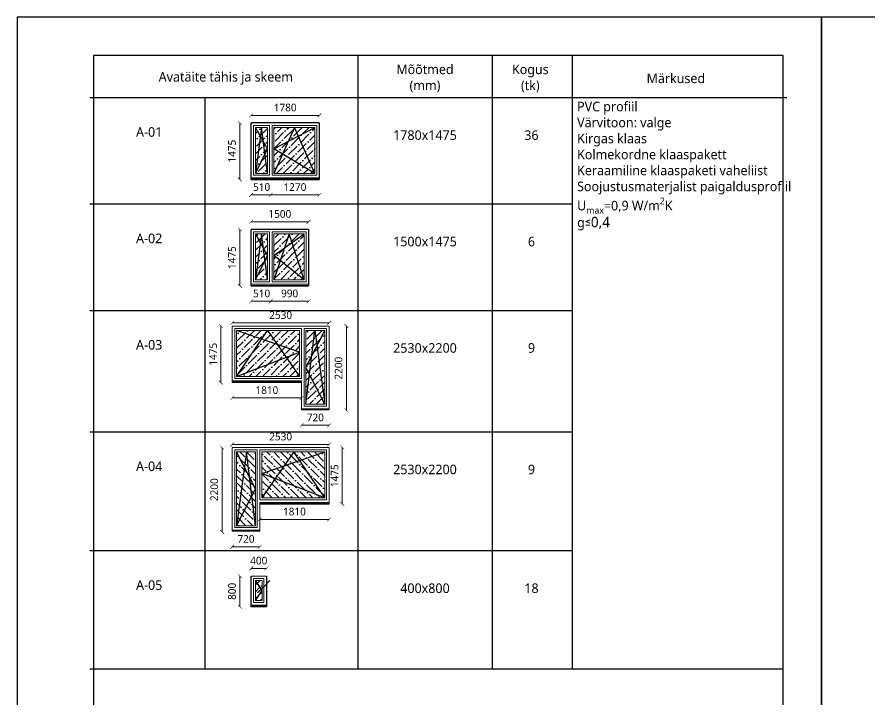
# Model space of a CAD drawing. Header units: millimetres. Extents: x 720925 to 840725318, y 793496 to 1061196.
# Drawn here: x 782587 to 804854, y 826484 to 844304 of the extents above; entities that cross this region are included whole.
import ezdxf

# ---------------------------------------------------------------- set-up
doc = ezdxf.new("R2010")
doc.units = ezdxf.units.MM
doc.header["$PDMODE"] = 2
doc.header["$PDSIZE"] = 5
for name, color, linetype, lineweight in [('!ESP_Mõõt', 252, 'Continuous', 5), ('AVATÄITED VAADETEL', 7, 'Continuous', 9), ('TEKST', 7, 'Continuous', 9)]:
    doc.layers.add(name, color=color, linetype=linetype, lineweight=lineweight)
doc.layers.add('!ESP_no_print', color=252, linetype='Continuous', plot=False)
doc.layers.add('!ESP_Tekst', color=7, linetype='Continuous')
doc.styles.add('Annotative', font='malgunsl.ttf', dxfattribs={"height": 2})
doc.dimstyles.new('SOOJUSTUS', dxfattribs={"dimtxt": 2.5, "dimasz": 1, "dimexe": 0.18, "dimexo": 0.0625, "dimgap": 1, "dimtad": 1, "dimdec": 0, "dimzin": 0, "dimdsep": 46, "dimtxsty": 'Annotative', "dimblk": 'ARCHTICK', "dimcen": -2.5, "dimse1": 1, "dimse2": 1, "dimclrd": 256, "dimclre": 135, "dimclrt": 256, "dimadec": 0, "dimazin": 0, "dimtfac": 1, "dimtdec": 0, "dimtix": 1, "dimtmove": 0, "dimatfit": 3, "dimldrblk": 'mootjoon', "dimfxl": 3, "dimfxlon": 1, "dimtfillclr": 2, "dimtolj": 1, "dimtzin": 0, "dimlwd": -1, "dimlwe": 15, "dimarcsym": 1})

# ---------------------------------------------------------------- blocks, each defined once
blk = doc.blocks.new('_ArchTick')
at = {"color": 0, "linetype": 'ByBlock', "const_width": 0.15}
blk.add_lwpolyline([(-0.5, -0.5), (0.5, 0.5)], dxfattribs=at)
blk = doc.blocks.new('*D678')
at = {"layer": '!ESP_Mõõt', "linetype": 'Continuous', "transparency": 16777216}
blk.add_line((788698, 839663), (789208, 839663), dxfattribs=at)
at = {"layer": 'Defpoints', "color": 0, "lineweight": 0, "transparency": 16777216}
for p in [(789208, 840174), (788698, 840121), (789208, 839663)]:
    blk.add_point(p, dxfattribs=at)
at = {"layer": '!ESP_Mõõt', "transparency": 16777216, "xscale": 100, "yscale": 100, "zscale": 100, "rotation": 180}
blk.add_blockref('_ArchTick', (788698, 839663), dxfattribs=at)
at = {"layer": '!ESP_Mõõt', "transparency": 16777216, "xscale": 100, "yscale": 100, "zscale": 100}
blk.add_blockref('_ArchTick', (789208, 839663), dxfattribs=at)
at = {"layer": '!ESP_Mõõt', "transparency": 16777216, "insert": (788973, 839867), "char_height": 200, "attachment_point": 5, "style": 'Annotative'}
blk.add_mtext('\\A1;510', dxfattribs=at)
blk = doc.blocks.new('mootjoon')
for points in [[(-1, -1), (1, 1)], [(-1, 0), (1, 0)], [(0, -1), (0, 1)]]:
    blk.add_lwpolyline(points)
blk = doc.blocks.new('*D679')
at = {"layer": '!ESP_Mõõt', "linetype": 'Continuous', "transparency": 16777216}
blk.add_line((790478, 839663), (789208, 839663), dxfattribs=at)
at = {"layer": 'Defpoints', "color": 0, "lineweight": 0, "transparency": 16777216}
for p in [(789208, 840174), (790478, 840066), (789208, 839663)]:
    blk.add_point(p, dxfattribs=at)
at = {"layer": '!ESP_Mõõt', "transparency": 16777216, "xscale": 100, "yscale": 100, "zscale": 100, "rotation": 180}
blk.add_blockref('_ArchTick', (789208, 839663), dxfattribs=at)
at = {"layer": '!ESP_Mõõt', "transparency": 16777216, "xscale": 100, "yscale": 100, "zscale": 100}
blk.add_blockref('_ArchTick', (790478, 839663), dxfattribs=at)
at = {"layer": '!ESP_Mõõt', "transparency": 16777216, "insert": (789843, 839867), "char_height": 200, "attachment_point": 5, "style": 'Annotative'}
blk.add_mtext('\\A1;1270', dxfattribs=at)
blk = doc.blocks.new('väikeaken')
at = {"linetype": 'ByBlock'}
blk.add_wipeout([(-54592, 228105), (-56372, 228105), (-56372, 226630), (-54592, 226630)], dxfattribs=at)
blk.add_lwpolyline([(-54592, 226630), (-56372, 226630), (-56372, 228105), (-54592, 228105)], close=True)
blk.add_wipeout([(-54592, 228105), (-56372, 228105), (-56372, 226630), (-54592, 226630)])
blk.add_wipeout([(-56372, 228105), (-54592, 228105), (-54592, 226630), (-56372, 226630)], dxfattribs=at)
blk.add_lwpolyline([(-56372, 226630), (-54592, 226630), (-54592, 228105), (-56372, 228105)], close=True)
blk.add_wipeout([(-54592, 228105), (-56372, 228105), (-56372, 226630), (-54592, 226630)])
h = blk.add_hatch()
h.set_pattern_fill('ANSI36', color=256, scale=1000)
h.set_pattern_definition([(45, (-56312.02, 226834.15), (66.291, 243.068), [312.5, -62.5, 0, -62.5])])
h.paths.add_polyline_path([(-56257, 227990), (-55942, 227990), (-55942, 226789), (-56257, 226788)])
h.paths.add_polyline_path([(-55777, 227990), (-54707, 227990), (-54707, 226788), (-55777, 226788)])
for points in [[(-56257, 226788), (-55942, 227427), (-56257, 227990)], [(-55942, 226788), (-56100, 227990), (-56257, 226788)]]:
    blk.add_lwpolyline(points)
at = {"ltscale": 15}
for points in [[(-54707, 226788), (-55242, 227990), (-55777, 226788)], [(-54707, 226788), (-55777, 227427), (-54707, 227990)]]:
    blk.add_lwpolyline(points, dxfattribs=at)
at = {"layer": 'AVATÄITED VAADETEL'}
for points in [[(-56372, 226644), (-54592, 226644), (-54592, 228105), (-56372, 228105)], [(-56372, 226673), (-54592, 226673), (-54592, 228105), (-56372, 228105)], [(-56307, 226738), (-55892, 226738), (-55892, 228040), (-56307, 228040)], [(-55827, 226738), (-54657, 226738), (-54657, 228040), (-55827, 228040)], [(-56257, 226788), (-55942, 226788), (-55942, 227990), (-56257, 227990)], [(-55777, 226788), (-54707, 226788), (-54707, 227990), (-55777, 227990)], [(-56372, 226644), (-54592, 226644), (-54592, 226673), (-56372, 226673)], [(-56372, 226630), (-54592, 226630), (-54592, 226644), (-56372, 226644)]]:
    blk.add_lwpolyline(points, close=True, dxfattribs=at)
blk = doc.blocks.new('*D693')
at = {"layer": '!ESP_Mõõt', "linetype": 'Continuous', "transparency": 16777216}
blk.add_line((788404, 840066), (788404, 841541), dxfattribs=at)
at = {"layer": 'Defpoints', "color": 0, "lineweight": 0, "transparency": 16777216}
for p in [(788404, 841541), (788698, 841541), (788698, 840066)]:
    blk.add_point(p, dxfattribs=at)
at = {"layer": '!ESP_Mõõt', "transparency": 16777216, "xscale": 100, "yscale": 100, "zscale": 100}
for p, rotation in [((788404, 841541), 90), ((788404, 840066), 270)]:
    blk.add_blockref('_ArchTick', p, dxfattribs=dict(at, rotation=rotation))
at = {"layer": '!ESP_Mõõt', "transparency": 16777216, "insert": (788200, 840804), "char_height": 200, "attachment_point": 5, "rotation": 90, "style": 'Annotative'}
blk.add_mtext('\\A1;1475', dxfattribs=at)
blk = doc.blocks.new('*D694')
at = {"layer": '!ESP_Mõõt', "linetype": 'Continuous', "transparency": 16777216}
blk.add_line((790478, 841738), (788698, 841738), dxfattribs=at)
at = {"layer": 'Defpoints', "color": 0, "lineweight": 0, "transparency": 16777216}
for p in [(788698, 841738), (788698, 841541), (790478, 841541)]:
    blk.add_point(p, dxfattribs=at)
at = {"layer": '!ESP_Mõõt', "transparency": 16777216, "xscale": 100, "yscale": 100, "zscale": 100, "rotation": 180}
blk.add_blockref('_ArchTick', (788698, 841738), dxfattribs=at)
at = {"layer": '!ESP_Mõõt', "transparency": 16777216, "xscale": 100, "yscale": 100, "zscale": 100}
blk.add_blockref('_ArchTick', (790478, 841738), dxfattribs=at)
at = {"layer": '!ESP_Mõõt', "transparency": 16777216, "insert": (789588, 841942), "char_height": 200, "attachment_point": 5, "style": 'Annotative'}
blk.add_mtext('\\A1;1780', dxfattribs=at)
blk = doc.blocks.new('*D695')
at = {"layer": '!ESP_Mõõt', "linetype": 'Continuous', "transparency": 16777216}
blk.add_line((788698, 836886), (789208, 836886), dxfattribs=at)
at = {"layer": 'Defpoints', "color": 0, "lineweight": 0, "transparency": 16777216}
for p in [(788698, 837344), (789208, 837397), (789208, 836886)]:
    blk.add_point(p, dxfattribs=at)
at = {"layer": '!ESP_Mõõt', "transparency": 16777216, "xscale": 100, "yscale": 100, "zscale": 100, "rotation": 180}
blk.add_blockref('_ArchTick', (788698, 836886), dxfattribs=at)
at = {"layer": '!ESP_Mõõt', "transparency": 16777216, "xscale": 100, "yscale": 100, "zscale": 100}
blk.add_blockref('_ArchTick', (789208, 836886), dxfattribs=at)
at = {"layer": '!ESP_Mõõt', "transparency": 16777216, "insert": (788973, 837090), "char_height": 200, "attachment_point": 5, "style": 'Annotative'}
blk.add_mtext('\\A1;510', dxfattribs=at)
blk = doc.blocks.new('*D696')
at = {"layer": '!ESP_Mõõt', "linetype": 'Continuous', "transparency": 16777216}
blk.add_line((790198, 836886), (789208, 836886), dxfattribs=at)
at = {"layer": 'Defpoints', "color": 0, "lineweight": 0, "transparency": 16777216}
for p in [(789208, 837397), (790198, 837289), (789208, 836886)]:
    blk.add_point(p, dxfattribs=at)
at = {"layer": '!ESP_Mõõt', "transparency": 16777216, "xscale": 100, "yscale": 100, "zscale": 100, "rotation": 180}
blk.add_blockref('_ArchTick', (789208, 836886), dxfattribs=at)
at = {"layer": '!ESP_Mõõt', "transparency": 16777216, "xscale": 100, "yscale": 100, "zscale": 100}
blk.add_blockref('_ArchTick', (790198, 836886), dxfattribs=at)
at = {"layer": '!ESP_Mõõt', "transparency": 16777216, "insert": (789703, 837090), "char_height": 200, "attachment_point": 5, "style": 'Annotative'}
blk.add_mtext('\\A1;990', dxfattribs=at)
blk = doc.blocks.new('*D697')
at = {"layer": '!ESP_Mõõt', "linetype": 'Continuous', "transparency": 16777216}
blk.add_line((788404, 837289), (788404, 838764), dxfattribs=at)
at = {"layer": 'Defpoints', "color": 0, "lineweight": 0, "transparency": 16777216}
for p in [(788404, 838764), (788698, 838764), (788698, 837289)]:
    blk.add_point(p, dxfattribs=at)
at = {"layer": '!ESP_Mõõt', "transparency": 16777216, "xscale": 100, "yscale": 100, "zscale": 100}
for p, rotation in [((788404, 838764), 90), ((788404, 837289), 270)]:
    blk.add_blockref('_ArchTick', p, dxfattribs=dict(at, rotation=rotation))
at = {"layer": '!ESP_Mõõt', "transparency": 16777216, "insert": (788200, 838026), "char_height": 200, "attachment_point": 5, "rotation": 90, "style": 'Annotative'}
blk.add_mtext('\\A1;1475', dxfattribs=at)
blk = doc.blocks.new('*D698')
at = {"layer": '!ESP_Mõõt', "linetype": 'Continuous', "transparency": 16777216}
blk.add_line((790198, 838961), (788698, 838961), dxfattribs=at)
at = {"layer": 'Defpoints', "color": 0, "lineweight": 0, "transparency": 16777216}
for p in [(788698, 838961), (788698, 838764), (790198, 838764)]:
    blk.add_point(p, dxfattribs=at)
at = {"layer": '!ESP_Mõõt', "transparency": 16777216, "xscale": 100, "yscale": 100, "zscale": 100, "rotation": 180}
blk.add_blockref('_ArchTick', (788698, 838961), dxfattribs=at)
at = {"layer": '!ESP_Mõõt', "transparency": 16777216, "xscale": 100, "yscale": 100, "zscale": 100}
blk.add_blockref('_ArchTick', (790198, 838961), dxfattribs=at)
at = {"layer": '!ESP_Mõõt', "transparency": 16777216, "insert": (789448, 839165), "char_height": 200, "attachment_point": 5, "style": 'Annotative'}
blk.add_mtext('\\A1;1500', dxfattribs=at)
blk = doc.blocks.new('A$Cf881b39f')
at = {"linetype": 'ByBlock'}
blk.add_wipeout([(1500, 0), (0, 0), (0, -1475), (1500, -1475)], dxfattribs=at)
blk.add_lwpolyline([(1500, -1475), (0, -1475), (0, 0), (1500, 0)], close=True)
blk.add_wipeout([(1500, 0), (0, 0), (0, -1475), (1500, -1475)])
blk.add_wipeout([(0, 0), (1500, 0), (1500, -1475), (0, -1475)], dxfattribs=at)
blk.add_lwpolyline([(0, -1475), (1500, -1475), (1500, 0), (0, 0)], close=True)
blk.add_wipeout([(1500, 0), (0, 0), (0, -1475), (1500, -1475)])
h = blk.add_hatch()
h.set_pattern_fill('ANSI36', color=256, scale=1000)
h.set_pattern_definition([(45, (60, -1271.18), (66.291, 243.068), [312.5, -62.5, 0, -62.5])])
h.paths.add_polyline_path([(115, -115), (430, -115), (430, -1317), (115, -1315)])
h.paths.add_polyline_path([(595, -115), (1385, -115), (1385, -1317), (595, -1317)])
for points in [[(115, -1317), (430, -679), (115, -115)], [(430, -1317), (272, -115), (115, -1317)]]:
    blk.add_lwpolyline(points)
at = {"ltscale": 15}
for points in [[(1385, -1317), (990, -115), (595, -1317)], [(1385, -1317), (595, -679), (1385, -115)]]:
    blk.add_lwpolyline(points, dxfattribs=at)
at = {"layer": 'AVATÄITED VAADETEL'}
for points in [[(0, -1461), (1500, -1461), (1500, 0), (0, 0)], [(0, -1432), (1500, -1432), (1500, 0), (0, 0)], [(65, -1367), (480, -1367), (480, -65), (65, -65)], [(115, -1317), (430, -1317), (430, -115), (115, -115)], [(545, -1367), (1435, -1367), (1435, -65), (545, -65)], [(595, -1317), (1385, -1317), (1385, -115), (595, -115)], [(0, -1461), (1500, -1461), (1500, -1432), (0, -1432)], [(0, -1475), (1500, -1475), (1500, -1461), (0, -1461)]]:
    blk.add_lwpolyline(points, close=True, dxfattribs=at)
blk = doc.blocks.new('A$Ce865888e')
at = {"lineweight": 0}
blk.add_wipeout([(0, 0), (2530, 0), (2530, -2200), (1810, -2200), (1810, -1475), (0, -1475)], dxfattribs=at)
h = blk.add_hatch()
h.set_pattern_fill('ANSI36', color=256, scale=1000)
h.set_pattern_definition([(45, (-855421.06, -721637.28), (66.291261, 243.067956), [312.5, -62.5, 0, -62.5])])
h.paths.add_polyline_path([(2415, -115), (1925, -115), (1925, -2042), (2415, -2042)])
h.paths.add_polyline_path([(1760, -115), (115, -115), (115, -1317), (1760, -1317)])
at = {"ltscale": 15}
for points in [[(115, -1317), (923, -115), (1760, -1317)], [(115, -1317), (1760, -679), (115, -115)]]:
    blk.add_lwpolyline(points, dxfattribs=at)
for points in [[(2415, -2042), (1925, -1079), (2415, -115)], [(1925, -2042), (2155, -115), (2415, -2042)]]:
    blk.add_lwpolyline(points)
at = {"layer": 'AVATÄITED VAADETEL'}
for points in [[(2530, -2186), (1810, -2186), (1810, -1461), (0, -1461), (0, 0), (2530, 0)], [(2530, -2157), (1810, -2157), (1810, -1432), (0, -1432), (0, 0), (2530, 0)], [(1810, -1367), (65, -1367), (65, -65), (1810, -65)], [(1760, -1317), (115, -1317), (115, -115), (1760, -115)], [(2465, -2092), (1875, -2092), (1875, -65), (2465, -65)], [(2415, -2042), (1925, -2042), (1925, -115), (2415, -115)], [(1810, -1461), (0, -1461), (0, -1432), (1810, -1432)], [(1810, -1475), (0, -1475), (0, -1461), (1810, -1461)]]:
    blk.add_lwpolyline(points, close=True, dxfattribs=at)
blk = doc.blocks.new('*D699')
at = {"layer": '!ESP_Mõõt', "linetype": 'Continuous', "transparency": 16777216}
blk.add_line((788205, 834364), (790015, 834364), dxfattribs=at)
at = {"layer": 'Defpoints', "color": 0, "lineweight": 0, "transparency": 16777216}
for p in [(788205, 834781), (790015, 834781), (790015, 834364)]:
    blk.add_point(p, dxfattribs=at)
at = {"layer": '!ESP_Mõõt', "transparency": 16777216, "xscale": 100, "yscale": 100, "zscale": 100, "rotation": 180}
blk.add_blockref('_ArchTick', (788205, 834364), dxfattribs=at)
at = {"layer": '!ESP_Mõõt', "transparency": 16777216, "xscale": 100, "yscale": 100, "zscale": 100}
blk.add_blockref('_ArchTick', (790015, 834364), dxfattribs=at)
at = {"layer": '!ESP_Mõõt', "transparency": 16777216, "insert": (789110, 834568), "char_height": 200, "attachment_point": 5, "style": 'Annotative'}
blk.add_mtext('\\A1;1810', dxfattribs=at)
blk = doc.blocks.new('*D700')
at = {"layer": '!ESP_Mõõt', "linetype": 'Continuous', "transparency": 16777216}
blk.add_line((790735, 833650), (790015, 833650), dxfattribs=at)
at = {"layer": 'Defpoints', "color": 0, "lineweight": 0, "transparency": 16777216}
for p in [(790015, 834041), (790735, 834041), (790015, 833650)]:
    blk.add_point(p, dxfattribs=at)
at = {"layer": '!ESP_Mõõt', "transparency": 16777216, "xscale": 100, "yscale": 100, "zscale": 100, "rotation": 180}
blk.add_blockref('_ArchTick', (790015, 833650), dxfattribs=at)
at = {"layer": '!ESP_Mõõt', "transparency": 16777216, "xscale": 100, "yscale": 100, "zscale": 100}
blk.add_blockref('_ArchTick', (790735, 833650), dxfattribs=at)
at = {"layer": '!ESP_Mõõt', "transparency": 16777216, "insert": (790375, 833854), "char_height": 200, "attachment_point": 5, "style": 'Annotative'}
blk.add_mtext('\\A1;720', dxfattribs=at)
blk = doc.blocks.new('*D701')
at = {"layer": '!ESP_Mõõt', "linetype": 'Continuous', "transparency": 16777216}
blk.add_line((787910, 834766), (787910, 836241), dxfattribs=at)
at = {"layer": 'Defpoints', "color": 0, "lineweight": 0, "transparency": 16777216}
for p in [(787910, 836241), (788205, 836241), (788205, 834766)]:
    blk.add_point(p, dxfattribs=at)
at = {"layer": '!ESP_Mõõt', "transparency": 16777216, "xscale": 100, "yscale": 100, "zscale": 100}
for p, rotation in [((787910, 836241), 90), ((787910, 834766), 270)]:
    blk.add_blockref('_ArchTick', p, dxfattribs=dict(at, rotation=rotation))
at = {"layer": '!ESP_Mõõt', "transparency": 16777216, "insert": (787706, 835504), "char_height": 200, "attachment_point": 5, "rotation": 90, "style": 'Annotative'}
blk.add_mtext('\\A1;1475', dxfattribs=at)
blk = doc.blocks.new('*D702')
at = {"layer": '!ESP_Mõõt', "linetype": 'Continuous', "transparency": 16777216}
blk.add_line((790735, 836322), (788205, 836322), dxfattribs=at)
at = {"layer": 'Defpoints', "color": 0, "lineweight": 0, "transparency": 16777216}
for p in [(788205, 836322), (788205, 836241), (790735, 836241)]:
    blk.add_point(p, dxfattribs=at)
at = {"layer": '!ESP_Mõõt', "transparency": 16777216, "xscale": 100, "yscale": 100, "zscale": 100, "rotation": 180}
blk.add_blockref('_ArchTick', (788205, 836322), dxfattribs=at)
at = {"layer": '!ESP_Mõõt', "transparency": 16777216, "xscale": 100, "yscale": 100, "zscale": 100}
blk.add_blockref('_ArchTick', (790735, 836322), dxfattribs=at)
at = {"layer": '!ESP_Mõõt', "transparency": 16777216, "insert": (789470, 836526), "char_height": 200, "attachment_point": 5, "style": 'Annotative'}
blk.add_mtext('\\A1;2530', dxfattribs=at)
blk = doc.blocks.new('*D703')
at = {"layer": '!ESP_Mõõt', "linetype": 'Continuous', "transparency": 16777216}
blk.add_line((791186, 834041), (791186, 836241), dxfattribs=at)
at = {"layer": 'Defpoints', "color": 0, "lineweight": 0, "transparency": 16777216}
for p in [(790735, 836241), (791186, 836241), (790735, 834041)]:
    blk.add_point(p, dxfattribs=at)
at = {"layer": '!ESP_Mõõt', "transparency": 16777216, "xscale": 100, "yscale": 100, "zscale": 100}
for p, rotation in [((791186, 836241), 90), ((791186, 834041), 270)]:
    blk.add_blockref('_ArchTick', p, dxfattribs=dict(at, rotation=rotation))
at = {"layer": '!ESP_Mõõt', "transparency": 16777216, "insert": (790982, 835141), "char_height": 200, "attachment_point": 5, "rotation": 90, "style": 'Annotative'}
blk.add_mtext('\\A1;2200', dxfattribs=at)
blk = doc.blocks.new('*D704')
at = {"layer": '!ESP_Mõõt', "linetype": 'Continuous', "transparency": 16777216}
blk.add_line((790735, 831194), (788924, 831194), dxfattribs=at)
at = {"layer": 'Defpoints', "color": 0, "lineweight": 0, "transparency": 16777216}
for p in [(788924, 831611), (790735, 831611), (788924, 831194)]:
    blk.add_point(p, dxfattribs=at)
at = {"layer": '!ESP_Mõõt', "transparency": 16777216, "xscale": 100, "yscale": 100, "zscale": 100, "rotation": 180}
blk.add_blockref('_ArchTick', (788924, 831194), dxfattribs=at)
at = {"layer": '!ESP_Mõõt', "transparency": 16777216, "xscale": 100, "yscale": 100, "zscale": 100}
blk.add_blockref('_ArchTick', (790735, 831194), dxfattribs=at)
at = {"layer": '!ESP_Mõõt', "transparency": 16777216, "insert": (789829, 831398), "char_height": 200, "attachment_point": 5, "style": 'Annotative'}
blk.add_mtext('\\A1;1810', dxfattribs=at)
blk = doc.blocks.new('*D705')
at = {"layer": '!ESP_Mõõt', "linetype": 'Continuous', "transparency": 16777216}
blk.add_line((788205, 830480), (788924, 830480), dxfattribs=at)
at = {"layer": 'Defpoints', "color": 0, "lineweight": 0, "transparency": 16777216}
for p in [(788205, 830871), (788924, 830871), (788924, 830480)]:
    blk.add_point(p, dxfattribs=at)
at = {"layer": '!ESP_Mõõt', "transparency": 16777216, "xscale": 100, "yscale": 100, "zscale": 100, "rotation": 180}
blk.add_blockref('_ArchTick', (788205, 830480), dxfattribs=at)
at = {"layer": '!ESP_Mõõt', "transparency": 16777216, "xscale": 100, "yscale": 100, "zscale": 100}
blk.add_blockref('_ArchTick', (788924, 830480), dxfattribs=at)
at = {"layer": '!ESP_Mõõt', "transparency": 16777216, "insert": (788564, 830684), "char_height": 200, "attachment_point": 5, "style": 'Annotative'}
blk.add_mtext('\\A1;720', dxfattribs=at)
blk = doc.blocks.new('*D706')
at = {"layer": '!ESP_Mõõt', "linetype": 'Continuous', "transparency": 16777216}
blk.add_line((791079, 831596), (791079, 833071), dxfattribs=at)
at = {"layer": 'Defpoints', "color": 0, "lineweight": 0, "transparency": 16777216}
for p in [(790735, 833071), (791079, 833071), (790735, 831596)]:
    blk.add_point(p, dxfattribs=at)
at = {"layer": '!ESP_Mõõt', "transparency": 16777216, "xscale": 100, "yscale": 100, "zscale": 100}
for p, rotation in [((791079, 833071), 90), ((791079, 831596), 270)]:
    blk.add_blockref('_ArchTick', p, dxfattribs=dict(at, rotation=rotation))
at = {"layer": '!ESP_Mõõt', "transparency": 16777216, "insert": (790876, 832334), "char_height": 200, "attachment_point": 5, "rotation": 90, "style": 'Annotative'}
blk.add_mtext('\\A1;1475', dxfattribs=at)
blk = doc.blocks.new('*D707')
at = {"layer": '!ESP_Mõõt', "linetype": 'Continuous', "transparency": 16777216}
blk.add_line((788205, 833152), (790735, 833152), dxfattribs=at)
at = {"layer": 'Defpoints', "color": 0, "lineweight": 0, "transparency": 16777216}
for p in [(788205, 833071), (790735, 833152), (790735, 833071)]:
    blk.add_point(p, dxfattribs=at)
at = {"layer": '!ESP_Mõõt', "transparency": 16777216, "xscale": 100, "yscale": 100, "zscale": 100, "rotation": 180}
blk.add_blockref('_ArchTick', (788205, 833152), dxfattribs=at)
at = {"layer": '!ESP_Mõõt', "transparency": 16777216, "xscale": 100, "yscale": 100, "zscale": 100}
blk.add_blockref('_ArchTick', (790735, 833152), dxfattribs=at)
at = {"layer": '!ESP_Mõõt', "transparency": 16777216, "insert": (789470, 833356), "char_height": 200, "attachment_point": 5, "style": 'Annotative'}
blk.add_mtext('\\A1;2530', dxfattribs=at)
blk = doc.blocks.new('*D708')
at = {"layer": '!ESP_Mõõt', "linetype": 'Continuous', "transparency": 16777216}
blk.add_line((787940, 830871), (787940, 833071), dxfattribs=at)
at = {"layer": 'Defpoints', "color": 0, "lineweight": 0, "transparency": 16777216}
for p in [(787940, 833071), (788205, 833071), (788205, 830871)]:
    blk.add_point(p, dxfattribs=at)
at = {"layer": '!ESP_Mõõt', "transparency": 16777216, "xscale": 100, "yscale": 100, "zscale": 100}
for p, rotation in [((787940, 833071), 90), ((787940, 830871), 270)]:
    blk.add_blockref('_ArchTick', p, dxfattribs=dict(at, rotation=rotation))
at = {"layer": '!ESP_Mõõt', "transparency": 16777216, "insert": (787737, 831971), "char_height": 200, "attachment_point": 5, "rotation": 90, "style": 'Annotative'}
blk.add_mtext('\\A1;2200', dxfattribs=at)
blk = doc.blocks.new('*D726')
at = {"layer": '!ESP_Mõõt', "linetype": 'Continuous', "transparency": 16777216}
blk.add_line((788404, 828917), (788404, 829717), dxfattribs=at)
at = {"layer": 'Defpoints', "color": 0, "lineweight": 0, "transparency": 16777216}
for p in [(788404, 829717), (788698, 829717), (788698, 828917)]:
    blk.add_point(p, dxfattribs=at)
at = {"layer": '!ESP_Mõõt', "transparency": 16777216, "xscale": 100, "yscale": 100, "zscale": 100}
for p, rotation in [((788404, 829717), 90), ((788404, 828917), 270)]:
    blk.add_blockref('_ArchTick', p, dxfattribs=dict(at, rotation=rotation))
at = {"layer": '!ESP_Mõõt', "transparency": 16777216, "insert": (788200, 829317), "char_height": 200, "attachment_point": 5, "rotation": 90, "style": 'Annotative'}
blk.add_mtext('\\A1;800', dxfattribs=at)
blk = doc.blocks.new('*D727')
at = {"layer": '!ESP_Mõõt', "linetype": 'Continuous', "transparency": 16777216}
blk.add_line((789098, 829914), (788698, 829914), dxfattribs=at)
at = {"layer": 'Defpoints', "color": 0, "lineweight": 0, "transparency": 16777216}
for p in [(788698, 829914), (788698, 829717), (789098, 829717)]:
    blk.add_point(p, dxfattribs=at)
at = {"layer": '!ESP_Mõõt', "transparency": 16777216, "xscale": 100, "yscale": 100, "zscale": 100, "rotation": 180}
blk.add_blockref('_ArchTick', (788698, 829914), dxfattribs=at)
at = {"layer": '!ESP_Mõõt', "transparency": 16777216, "xscale": 100, "yscale": 100, "zscale": 100}
blk.add_blockref('_ArchTick', (789098, 829914), dxfattribs=at)
at = {"layer": '!ESP_Mõõt', "transparency": 16777216, "insert": (788898, 830118), "char_height": 200, "attachment_point": 5, "style": 'Annotative'}
blk.add_mtext('\\A1;400', dxfattribs=at)
blk = doc.blocks.new('väike1')
blk.add_wipeout([(-1082065, 608631), (-1081666, 608631), (-1081666, 607831), (-1082065, 607831)])
blk.add_lwpolyline([(-1081666, 608631), (-1081666, 607831), (-1082065, 607831), (-1082065, 608631)], close=True)
blk.add_wipeout([(-1081666, 608631), (-1082065, 608631), (-1082065, 607831), (-1081666, 607831)])
h = blk.add_hatch()
h.set_pattern_fill('ANSI36', color=256, scale=1000)
h.paths.add_polyline_path([(-1081950, 608516), (-1081565, 608516), (-1081565, 608189), (-1081950, 608189)])
h.paths.add_polyline_path([(-1081365, 608516), (-1080980, 608516), (-1080980, 608189), (-1081365, 608189)])
h = blk.add_hatch()
h.set_pattern_fill('ANSI36', color=256, scale=1000)
h.set_pattern_definition([(45, (-1082285.28, 607360.3), (66.291, 243.068), [312.5, -62.5, 0, -62.5])])
h.paths.add_polyline_path([(-1081781, 608516), (-1081950, 608516), (-1081950, 607989), (-1081781, 607989)])
blk.add_lwpolyline([(-1081950, 607989), (-1081781, 608253), (-1081950, 608516)])
at = {"layer": 'AVATÄITED VAADETEL'}
for points in [[(-1082065, 607831), (-1081666, 607831), (-1081666, 608631), (-1082065, 608631)], [(-1082065, 607874), (-1081666, 607874), (-1081666, 608631), (-1082065, 608631)], [(-1082000, 607939), (-1081731, 607939), (-1081731, 608566), (-1082000, 608566)], [(-1081950, 607989), (-1081781, 607989), (-1081781, 608516), (-1081950, 608516)], [(-1082065, 607846), (-1081666, 607846), (-1081666, 607874), (-1082065, 607874)], [(-1082065, 607831), (-1081666, 607831), (-1081666, 607846), (-1082065, 607846)]]:
    blk.add_lwpolyline(points, close=True, dxfattribs=at)

msp = doc.modelspace()

# ---------------------------------------------------------------- linework, layer by layer
at = {"layer": '!ESP_no_print', "flags": 128}
for points in [[(782587.2, 814603.8), (803587.2, 814603.8), (803587.2, 844303.8), (782587.2, 844303.8)], [(803587.2, 814603.8), (824587.2, 814603.8), (824587.2, 844303.8), (803587.2, 844303.8)], [(784587.2, 815603.8), (802587.2, 815603.8), (802587.2, 843303.8), (784587.2, 843303.8)]]:
    msp.add_lwpolyline(points, close=True, dxfattribs=at)
at = {"layer": '!ESP_Tekst'}
for p, q in [((791487.2, 843303.8), (791487.2, 827293.4)), ((794987.2, 843303.8), (794987.2, 827293.4)), ((797078.9, 843303.8), (797078.9, 827293.4)), ((787487.2, 842203.8), (787487.2, 827293.4)), ((787487.2, 842203.8), (787487.2, 829602.5)), ((784487.2, 839426.6), (797078.9, 839426.6)), ((784487.2, 836649.4), (797078.9, 836649.4)), ((784487.2, 833479.4), (797078.9, 833479.4)), ((784487.2, 830379.8), (797078.9, 830379.8)), ((784487.2, 827293.4), (802587.2, 827293.4))]:
    msp.add_line(p, q, dxfattribs=at)
for p in [(784487.2, 842203.8), (784587.2, 842203.8)]:
    msp.add_line(p, (802687.2, 842203.8))

# ---------------------------------------------------------------- texts
at = {"layer": '!ESP_Tekst', "char_height": 250, "style": 'Annotative'}
for s, insert, width, attachment_point in [('\\pxqc;Mõõtmed{\\fArial|b0|i0|c186|p34;\\P}(mm)', (793237.2, 842703.8), 7252.457, 5), ('Kogus{\\fArial|b0|i0|c186|p34;\\P}(tk)', (795987.2, 842703.8), 7252.457, 5), ('Avatäite tähis ja skeem', (788037.2, 842703.8), 7252.457, 5), ('Märkused', (799787.2, 842703.8), 7252.457, 5), ('\\A1;\\pxql;PVC profiil\\PVärvitoon: valge\\PKirgas klaas\\PKolmekordne klaaspakett\\PKeraamiline klaaspaketi vaheliist\\PSoojustusmaterjalist paigaldusprofiil\\PU{\\H0.7x;\\S^ max;\\H1.42857x;=0,9 W/m\\H0.7x;\\S2^ ;\\H1.42857x;K\\P\\pq*;\\A0;g\\H1.08333x;≤0,4}', (797209.1, 842093.8), 6235.564, 1)]:
    msp.add_mtext(s, dxfattribs=dict(at, insert=insert, width=width, attachment_point=attachment_point))
at = {"layer": 'TEKST', "color": 1, "lineweight": -3, "char_height": 250, "attachment_point": 5, "style": 'Annotative'}
for s, insert, width in [('{\\C256;A-01}', (786037.2, 841303.8), 7252.457), ('{\\C256;1780x1475}', (793237.2, 841221.3), 3050), ('{\\C256;36}', (796016.9, 841221.3), 7252.457), ('{\\C256;A-02}', (786037.2, 838526.6), 7252.457), ('{\\C256;1500x1475}', (793237.2, 838444.1), 3050), ('{\\C256;6}', (796016.9, 838444.1), 7252.457), ('{\\C256;A-03}', (786037.2, 835749.4), 7252.457), ('{\\C256;2530x2200}', (793237.2, 835667), 3050), ('{\\C256;9}', (796016.9, 835667), 7252.457), ('{\\C256;A-04}', (786037.2, 832579.4), 7252.457), ('{\\C256;2530x2200}', (793237.2, 832497), 3050), ('{\\C256;9}', (796016.9, 832497), 7252.457), ('{\\C256;A-05}', (786037.2, 829479.8), 7252.457), ('{\\C256;400x800}', (793237.2, 829397.3), 3050), ('{\\C256;18}', (796016.9, 829397.3), 7252.457)]:
    msp.add_mtext(s, dxfattribs=dict(at, insert=insert, width=width))

# ---------------------------------------------------------------- dimensions: what is measured, and where the dimension line sits
at = {"layer": '!ESP_Mõõt'}
for base, p1, p2, picture, middle in [((789208.4, 839663.3), (788698.4, 840121.1), (789208.4, 840174), '*D678', (788973.4, 839663.3)), ((789208.4, 836886.1), (788698.4, 837344), (789208.4, 837396.8), '*D695', (788973.4, 836886.1)), ((788698.4093985, 829914.1881628), (789097.9093985, 829717.1476718), (788698.4093985, 829717.1476718), '*D727', (788898.1593985, 829914.1881628))]:
    dim = msp.add_linear_dim(base=base, p1=p1, p2=p2, dimstyle='SOOJUSTUS', override={"dimscale": 0, "dimtix": 0, "dimtmove": 1, "dimtfillclr": 256}, dxfattribs=at)
    dim.commit()
    dim.dimension.update_dxf_attribs({"geometry": picture, "text_midpoint": middle, "dimtype": 160})
for base, p1, p2, picture, middle in [((789208.4, 839663.3), (790478.4, 840066.1), (789208.4, 840174), '*D679', (789843.4, 839867.3)), ((788698.4, 838961), (790198.4, 838764), (788698.4, 838764), '*D698', (789448.4, 839165)), ((789208.4, 836886.1), (790198.4, 837289), (789208.4, 837396.8), '*D696', (789703.4, 837089.6))]:
    dim = msp.add_linear_dim(base=base, p1=p1, p2=p2, dimstyle='SOOJUSTUS', override={"dimscale": 0, "dimtix": 0, "dimtmove": 1, "dimtfillclr": 256}, dxfattribs=at)
    dim.commit()
    dim.dimension.update_dxf_attribs({"geometry": picture, "text_midpoint": middle})
for base, p1, p2, picture, middle in [((788403.6, 838764), (788698.4, 837289), (788698.4, 838764), '*D697', (788403.6, 838026.5)), ((788403.6, 829717.1), (788698.4, 828917), (788698.4, 829717.1), '*D726', (788403.6, 829317.1))]:
    dim = msp.add_linear_dim(base=base, p1=p1, p2=p2, angle=90, dimstyle='SOOJUSTUS', override={"dimscale": 0, "dimtix": 0, "dimtmove": 1, "dimtfillclr": 256}, dxfattribs=at)
    dim.commit()
    dim.dimension.update_dxf_attribs({"geometry": picture, "text_midpoint": middle, "dimtype": 160})

# ---------------------------------------------------------------- next in the draw order: block references
for name, p in [('väikeaken', (845070.4, 613435.8)), ('väike1', (1870763.7, 221085.7))]:
    msp.add_blockref(name, p)
at = {"lineweight": 0}
for name, p in [('A$Cf881b39f', (788698.4, 838764)), ('A$Ce865888e', (788204.6, 836241.5))]:
    msp.add_blockref(name, p, dxfattribs=at)
at = {"lineweight": 0, "xscale": -1}
msp.add_blockref('A$Ce865888e', (790734.6, 833071.5), dxfattribs=at)

# ---------------------------------------------------------------- next in the draw order: dimensions: what is measured, and where the dimension line sits
at = {"layer": '!ESP_Mõõt'}
for base, p1, p2, picture, middle in [((788698.4, 841738.2), (790478.4, 841541.1), (788698.4, 841541.1), '*D694', (789588.4, 841942.2)), ((788204.6, 836322.3), (790734.6, 836241.5), (788204.6, 836241.5), '*D702', (789469.6, 836525.7)), ((790015.0791, 833650.4252), (790734.648, 834041.4537), (790015.0791, 834041.4537), '*D700', (790374.8635, 833853.8922))]:
    dim = msp.add_linear_dim(base=base, p1=p1, p2=p2, dimstyle='SOOJUSTUS', override={"dimscale": 0, "dimtix": 0, "dimtmove": 1, "dimtfillclr": 256}, dxfattribs=at)
    dim.commit()
    dim.dimension.update_dxf_attribs({"geometry": picture, "text_midpoint": middle})
for base, p1, p2, angle, picture, middle in [((788403.6, 841541.1), (788698.4, 840066.1), (788698.4, 841541.1), 90, '*D693', (788403.6, 840803.6)), ((787909.9, 836241.5), (788204.6, 834766.5), (788204.6, 836241.5), 90, '*D701', (787909.9, 835504)), ((791185.5, 836241.5), (790734.6, 834041.5), (790734.6, 836241.5), 90, '*D703', (791185.5, 835141.5)), ((787940.4, 833071.5), (788204.6, 830871.5), (788204.6, 833071.5), 90, '*D708', (787940.4, 831971.5)), ((791079.4, 833071.5), (790734.6, 831596.5), (790734.6, 833071.5), 90, '*D706', (791079.8, 832334)), ((788924.2, 831193.6), (790734.6, 831610.5), (788924.2, 831610.5), 180, '*D704', (789829.4, 831193.6))]:
    dim = msp.add_linear_dim(base=base, p1=p1, p2=p2, angle=angle, dimstyle='SOOJUSTUS', override={"dimscale": 0, "dimtix": 0, "dimtmove": 1, "dimtfillclr": 256}, dxfattribs=at)
    dim.commit()
    dim.dimension.update_dxf_attribs({"geometry": picture, "text_midpoint": middle, "dimtype": 160})
dim = msp.add_linear_dim(base=(790015.0791, 834363.6119), p1=(788204.648, 834780.512), p2=(790015.0791, 834780.512), dimstyle='SOOJUSTUS', override={"dimscale": 0, "dimtix": 0, "dimtmove": 1, "dimtfillclr": 256}, dxfattribs=at)
dim.commit()
dim.dimension.update_dxf_attribs({"geometry": '*D699', "text_midpoint": (789109.8635, 834363.6119), "dimtype": 160})
for base, p1, p2, picture, middle in [((790734.6, 833152.3), (788204.6, 833071.5), (790734.6, 833071.5), '*D707', (789469.6, 833355.8)), ((788924.2, 830480.4), (788204.6, 830871.5), (788924.2, 830871.5), '*D705', (788564.4, 830683.9))]:
    dim = msp.add_linear_dim(base=base, p1=p1, p2=p2, angle=180, dimstyle='SOOJUSTUS', override={"dimscale": 0, "dimtix": 0, "dimtmove": 1, "dimtfillclr": 256}, dxfattribs=at)
    dim.commit()
    dim.dimension.update_dxf_attribs({"geometry": picture, "text_midpoint": middle})

doc.saveas('drawing.dxf')
